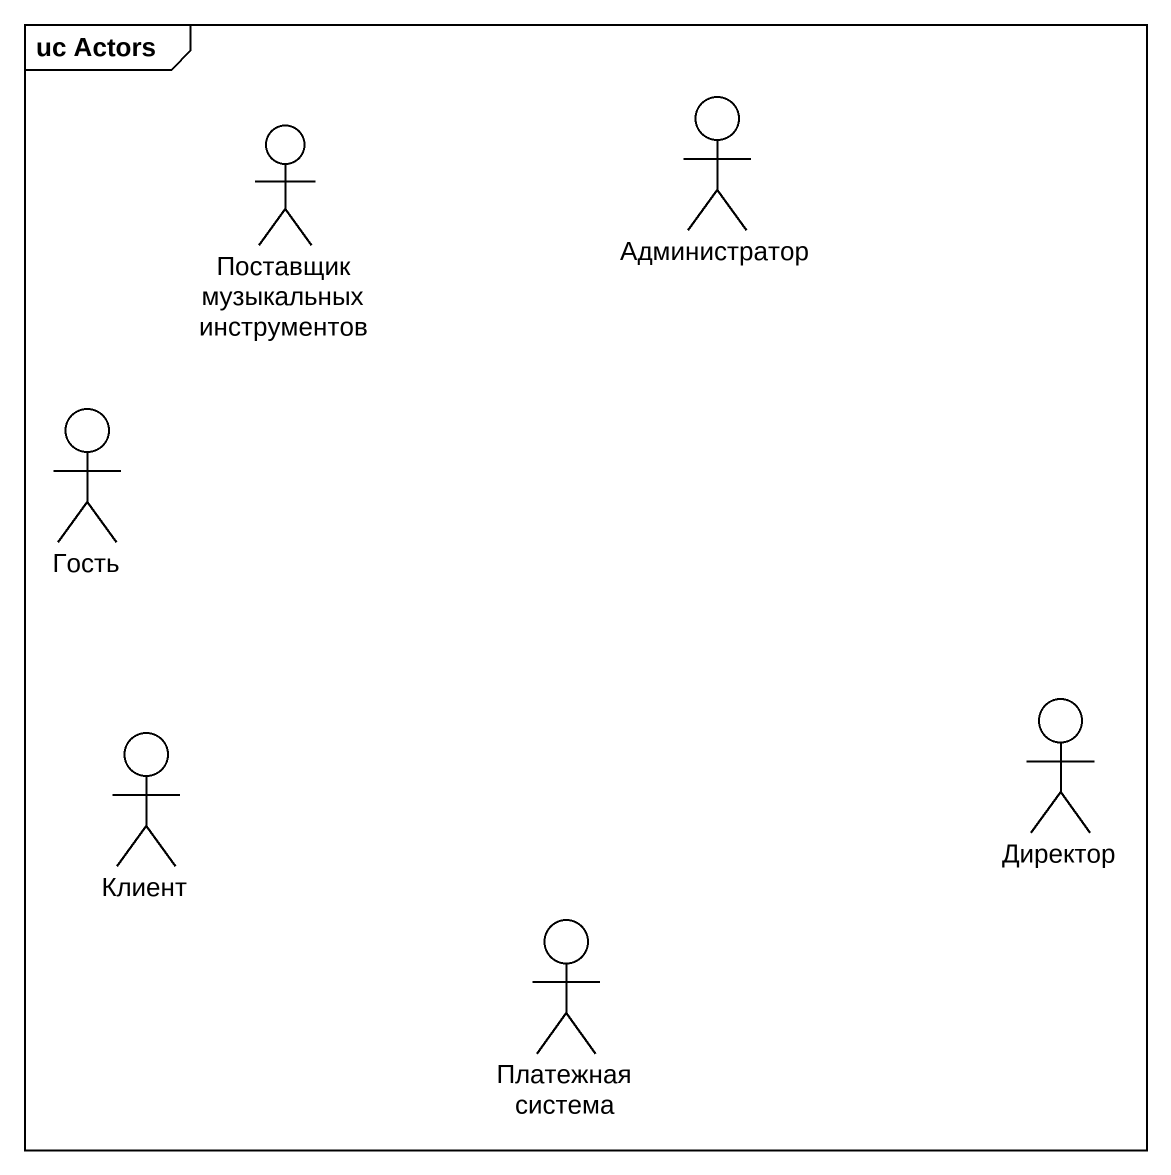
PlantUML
@startuml
mainframe uc Actors
actor "Поставщик музыкальных инструментов" as Поставщик_музыкальных
actor Администратор
actor Гость
actor Директор
actor Клиент
actor "Платежная система" as Платежная_система
@enduml
